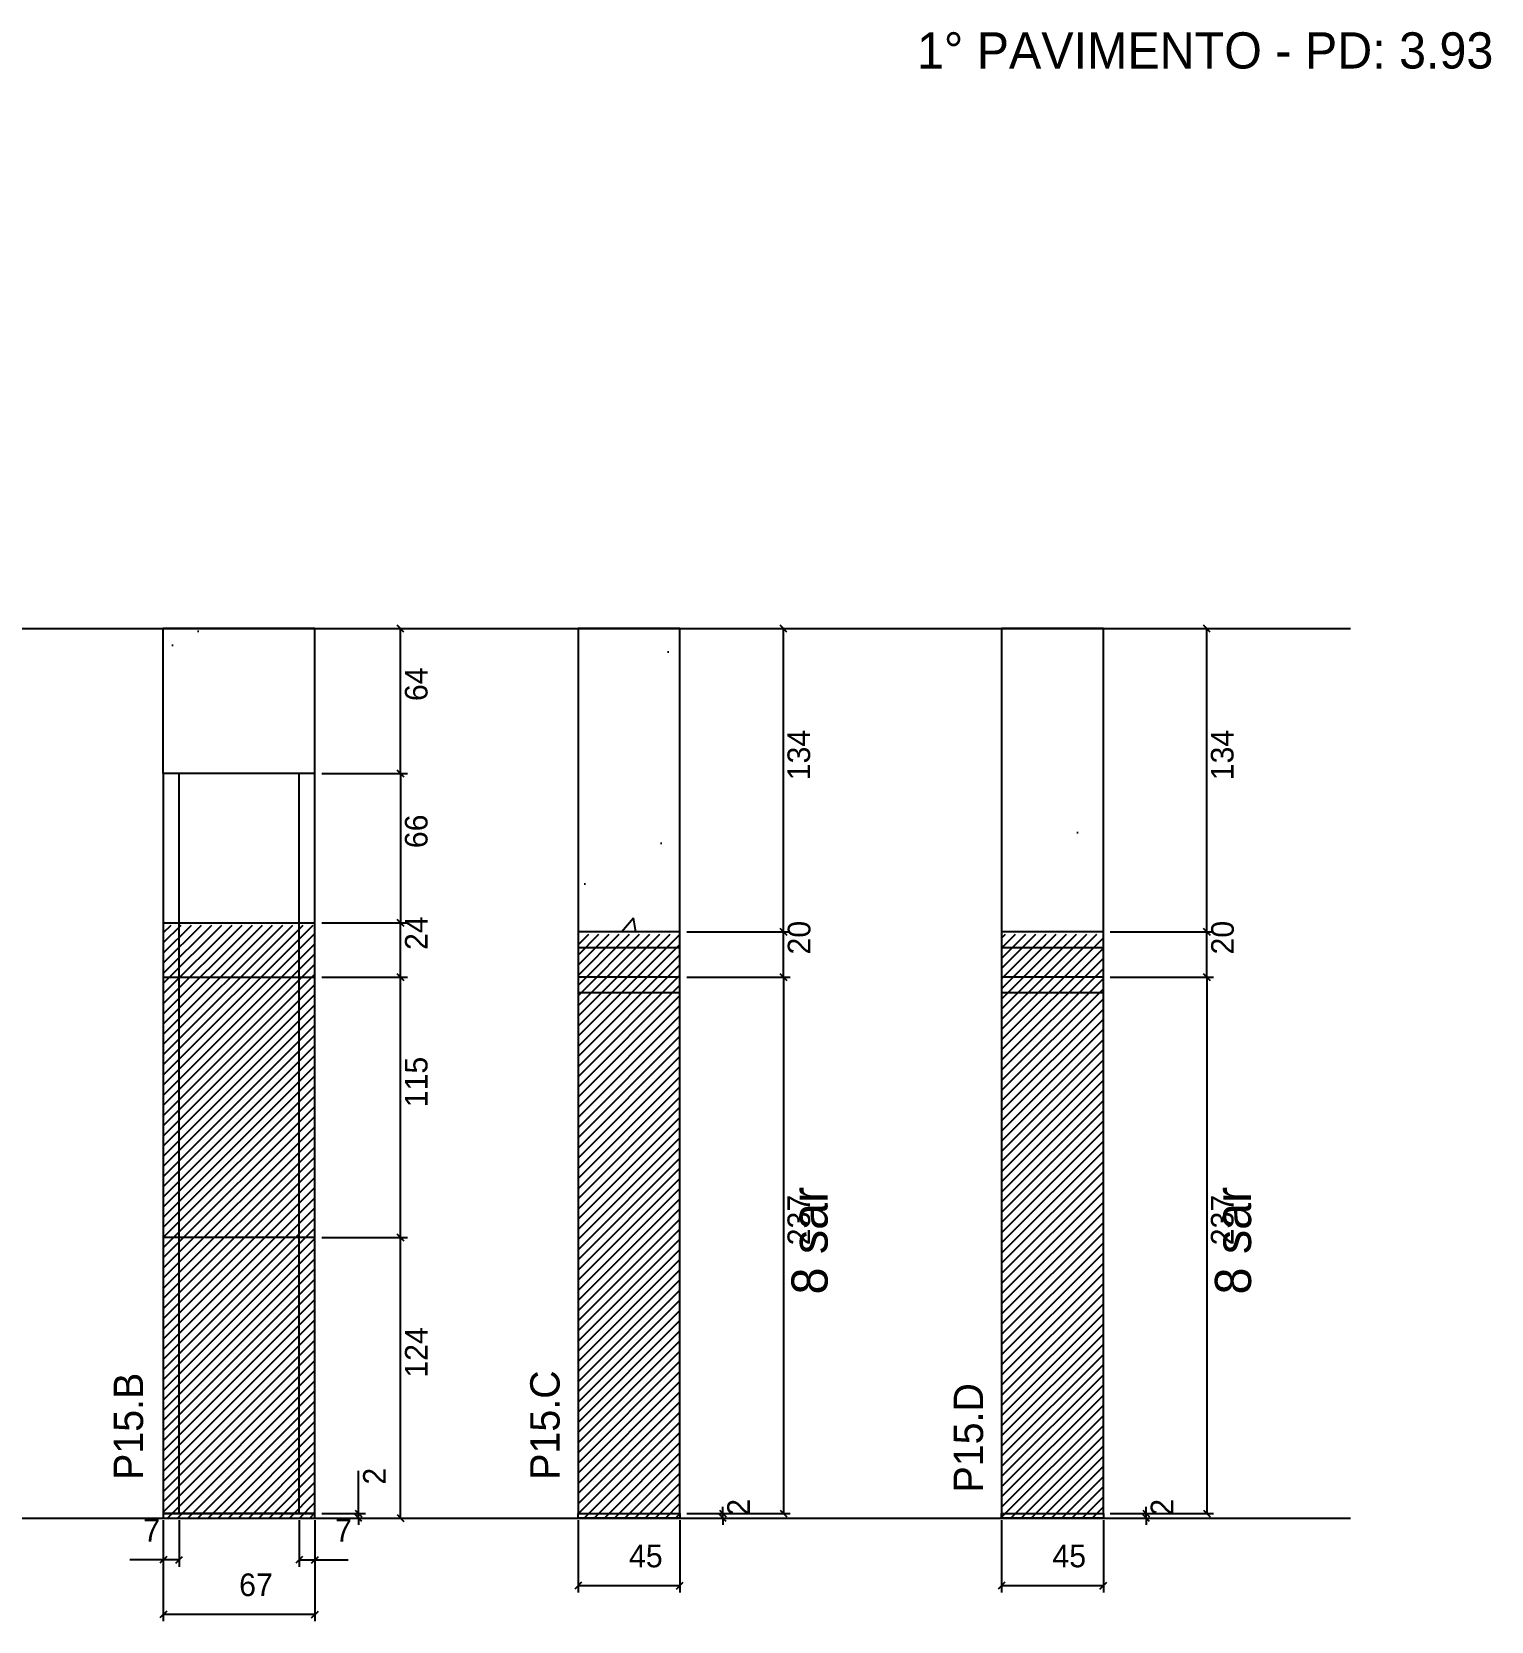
# Model space of a CAD drawing. Header units: metres. Extents: x 6321 to 7645, y 10912 to 11628.
# Drawn here: x 7000 to 7645, y 10912 to 11614 of the extents above; entities that cross this region are included whole.
import ezdxf

# ---------------------------------------------------------------- set-up
doc = ezdxf.new("R2010")
doc.units = ezdxf.units.M
for name, color, linetype in [('COTA', 7, 'Continuous'), ('Hachura', 7, 'Continuous'), ('NOMENCLATURA', 7, 'Continuous'), ('Nível', 7, 'Continuous'), ('Painéis', 7, 'Continuous'), ('SARR_2.2x7', 7, 'Continuous'), ('Texto Seção', 7, 'Continuous')]:
    doc.layers.add(name, color=color, linetype=linetype)

msp = doc.modelspace()

# ---------------------------------------------------------------- hatches: boundary and pattern name
at = {"layer": 'COTA'}
h = msp.add_hatch(dxfattribs=at)
h.set_pattern_fill('AR-CONC')
h.paths.add_polyline_path([(7124.96, 11286.23), (7124.96, 11350.23), (7057.96, 11350.23), (7057.96, 11286.23), (7124.96, 11286.23)])
h = msp.add_hatch(dxfattribs=at)
h.set_pattern_fill('AR-CONC')
h.paths.add_polyline_path([(7241.22, 11216.23), (7286.22, 11216.23), (7286.22, 11350.23), (7241.22, 11350.23), (7241.22, 11216.23)])
h = msp.add_hatch(dxfattribs=at)
h.set_pattern_fill('AR-CONC')
h.paths.add_polyline_path([(7428.31, 11216.23), (7473.31, 11216.23), (7473.31, 11350.23), (7428.31, 11350.23), (7428.31, 11216.23), (7428.31, 11216.23)])
at = {"layer": 'Hachura'}
h = msp.add_hatch(dxfattribs=at)
h.set_pattern_fill('ANSI31')
h.paths.add_polyline_path([(7124.96, 10957.23), (7124.96, 11219.23), (7057.96, 11219.23), (7057.96, 10957.23), (7124.96, 10957.23)])
h = msp.add_hatch(dxfattribs=at)
h.set_pattern_fill('ANSI31')
h.paths.add_polyline_path([(7286.22, 10957.23), (7286.22, 11215.23), (7241.22, 11215.23), (7241.22, 10957.23), (7286.22, 10957.23)])
h = msp.add_hatch(dxfattribs=at)
h.set_pattern_fill('ANSI31')
h.paths.add_polyline_path([(7473.31, 10957.23), (7473.31, 11215.23), (7428.31, 11215.23), (7428.31, 10957.23), (7473.31, 10957.23)])

# ---------------------------------------------------------------- linework, layer by layer
at = {"layer": 'COTA', "color": 241, "lineweight": 25}
for p, q in [((7124.96, 11350.23), (7057.96, 11350.23)), ((7057.96, 11286.23), (7057.96, 11350.23)), ((7124.96, 11286.23), (7124.96, 11350.23))]:
    msp.add_line(p, q, dxfattribs=at)
at = {"layer": 'COTA', "color": 4, "lineweight": 25}
for p, q in [((7127.96, 11350.23), (7165.8, 11350.23)), ((7162.8, 11286.23), (7162.8, 11350.23)), ((7289.22, 11350.23), (7334.95, 11350.23)), ((7331.95, 11216.23), (7331.95, 11350.23)), ((7476.31, 11350.23), (7522.04, 11350.23)), ((7519.04, 11216.23), (7519.04, 11350.23)), ((7127.96, 11286.23), (7165.8, 11286.23)), ((7127.96, 11286.23), (7165.8, 11286.23)), ((7162.8, 11286.23), (7162.8, 11220.23)), ((7127.96, 11220.23), (7165.8, 11220.23)), ((7127.96, 11220.23), (7165.8, 11220.23)), ((7162.8, 11196.23), (7162.8, 11220.23)), ((7289.22, 11216.23), (7334.95, 11216.23)), ((7289.22, 11216.23), (7334.95, 11216.23)), ((7331.95, 11196.23), (7331.95, 11216.23)), ((7476.31, 11216.23), (7522.04, 11216.23)), ((7476.31, 11216.23), (7522.04, 11216.23)), ((7519.04, 11196.23), (7519.04, 11216.23)), ((7127.96, 11196.23), (7165.8, 11196.23)), ((7127.96, 11196.23), (7165.8, 11196.23)), ((7162.8, 11081.23), (7162.8, 11196.23)), ((7289.22, 11196.23), (7334.95, 11196.23)), ((7289.22, 11196.23), (7334.95, 11196.23)), ((7331.95, 11196.23), (7331.95, 10959.23)), ((7476.31, 11196.23), (7522.04, 11196.23)), ((7476.31, 11196.23), (7522.04, 11196.23)), ((7519.04, 11196.23), (7519.04, 10959.23)), ((7127.96, 11081.23), (7165.8, 11081.23)), ((7127.96, 11081.23), (7165.8, 11081.23)), ((7162.8, 10957.23), (7162.8, 11081.23)), ((7144.22, 10959.23), (7144.22, 10978.04)), ((7127.96, 10959.23), (7147.22, 10959.23)), ((7127.96, 10957.23), (7147.22, 10957.23)), ((7127.96, 10957.23), (7165.8, 10957.23)), ((7144.22, 10957.23), (7144.22, 10959.23)), ((7144.22, 10957.23), (7144.22, 10954.23)), ((7289.22, 10959.23), (7308.13, 10959.23)), ((7289.22, 10959.23), (7334.95, 10959.23)), ((7289.22, 10957.23), (7308.13, 10957.23)), ((7305.13, 10959.23), (7305.13, 10962.23)), ((7305.13, 10957.23), (7305.13, 10959.23)), ((7305.13, 10957.23), (7305.13, 10954.23)), ((7476.31, 10959.23), (7495.22, 10959.23)), ((7476.31, 10959.23), (7522.04, 10959.23)), ((7476.31, 10957.23), (7495.22, 10957.23)), ((7492.22, 10959.23), (7492.22, 10962.23)), ((7492.22, 10957.23), (7492.22, 10959.23)), ((7492.22, 10957.23), (7492.22, 10954.23)), ((7057.96, 10956.23), (7057.96, 10911.62)), ((7057.96, 10954.23), (7057.96, 10935.72)), ((7064.96, 10956.23), (7064.96, 10935.72)), ((7117.96, 10956.23), (7117.96, 10935.72)), ((7124.96, 10956.23), (7124.96, 10911.62)), ((7124.96, 10954.23), (7124.96, 10935.72)), ((7241.22, 10956.23), (7241.22, 10924.34)), ((7286.22, 10956.23), (7286.22, 10924.34)), ((7428.31, 10956.23), (7428.31, 10924.34)), ((7473.31, 10956.23), (7473.31, 10924.34)), ((7057.96, 10938.72), (7043.23, 10938.72)), ((7064.96, 10938.72), (7057.96, 10938.72)), ((7117.96, 10938.72), (7124.96, 10938.72)), ((7124.96, 10938.72), (7139.69, 10938.72)), ((7241.22, 10927.34), (7286.22, 10927.34)), ((7428.31, 10927.34), (7473.31, 10927.34)), ((7124.96, 10914.62), (7057.96, 10914.62))]:
    msp.add_line(p, q, dxfattribs=at)
at = {"layer": 'COTA', "color": 0, "lineweight": 25}
for p, q in [((7164.3, 11348.73), (7161.3, 11351.73)), ((7333.45, 11348.73), (7330.45, 11351.73)), ((7520.54, 11348.73), (7517.54, 11351.73)), ((7161.3, 11287.73), (7164.3, 11284.73)), ((7164.3, 11284.73), (7161.3, 11287.73)), ((7164.3, 11218.73), (7161.3, 11221.73)), ((7161.3, 11221.73), (7164.3, 11218.73)), ((7333.45, 11214.73), (7330.45, 11217.73)), ((7330.45, 11217.73), (7333.45, 11214.73)), ((7520.54, 11214.73), (7517.54, 11217.73)), ((7517.54, 11217.73), (7520.54, 11214.73)), ((7161.3, 11197.73), (7164.3, 11194.73)), ((7164.3, 11194.73), (7161.3, 11197.73)), ((7333.45, 11194.73), (7330.45, 11197.73)), ((7330.45, 11197.73), (7333.45, 11194.73)), ((7517.54, 11197.73), (7520.54, 11194.73)), ((7520.54, 11194.73), (7517.54, 11197.73)), ((7164.3, 11079.73), (7161.3, 11082.73)), ((7161.3, 11082.73), (7164.3, 11079.73)), ((7142.72, 10960.73), (7145.72, 10957.73)), ((7145.72, 10955.73), (7142.72, 10958.73)), ((7161.3, 10958.73), (7164.3, 10955.73)), ((7303.63, 10960.73), (7306.63, 10957.73)), ((7306.63, 10955.73), (7303.63, 10958.73)), ((7330.45, 10960.73), (7333.45, 10957.73)), ((7490.72, 10960.73), (7493.72, 10957.73)), ((7493.72, 10955.73), (7490.72, 10958.73)), ((7517.54, 10960.73), (7520.54, 10957.73)), ((7059.46, 10940.22), (7056.46, 10937.22)), ((7063.46, 10937.22), (7066.46, 10940.22)), ((7119.46, 10940.22), (7116.46, 10937.22)), ((7123.46, 10937.22), (7126.46, 10940.22)), ((7242.72, 10928.84), (7239.72, 10925.84)), ((7284.72, 10925.84), (7287.72, 10928.84)), ((7429.81, 10928.84), (7426.81, 10925.84)), ((7471.81, 10925.84), (7474.81, 10928.84)), ((7059.46, 10916.12), (7056.46, 10913.12)), ((7123.46, 10913.12), (7126.46, 10916.12))]:
    msp.add_line(p, q, dxfattribs=at)
at = {"layer": 'COTA', "color": 241, "lineweight": 25}
for points in [[(7286.22, 11216.23), (7286.22, 11350.23), (7241.22, 11350.23), (7241.22, 11216.23)], [(7473.31, 11216.23), (7473.31, 11350.23), (7428.31, 11350.23), (7428.31, 11216.23)]]:
    msp.add_lwpolyline(points, dxfattribs=at)
at = {"layer": 'Nível', "color": 4, "lineweight": 25}
for p, q in [((6742.61, 11350.23), (7582.44, 11350.23)), ((6742.61, 10957.23), (7582.44, 10957.23))]:
    msp.add_line(p, q, dxfattribs=at)
at = {"layer": 'Painéis', "color": 200, "lineweight": 25}
for p, q in [((7057.96, 11286.23), (7057.96, 10957.23)), ((7124.96, 11286.23), (7057.96, 11286.23)), ((7124.96, 10957.23), (7124.96, 11286.23)), ((7057.96, 11220.23), (7124.96, 11220.23)), ((7241.22, 11216.23), (7241.22, 10959.23)), ((7286.22, 11216.23), (7241.22, 11216.23)), ((7286.22, 10959.23), (7286.22, 11216.23)), ((7428.31, 11216.23), (7428.31, 10959.23)), ((7473.31, 11216.23), (7428.31, 11216.23)), ((7473.31, 10959.23), (7473.31, 11216.23)), ((7057.96, 11196.23), (7124.96, 11196.23)), ((7286.22, 11196.23), (7241.22, 11196.23)), ((7473.31, 11196.23), (7428.31, 11196.23)), ((7124.96, 11081.23), (7057.96, 11081.23)), ((7057.96, 10959.23), (7124.96, 10959.23)), ((7241.22, 10959.23), (7286.22, 10959.23)), ((7428.31, 10959.23), (7473.31, 10959.23))]:
    msp.add_line(p, q, dxfattribs=at)
for points in [[(7124.96, 10959.23), (7057.96, 10959.23), (7057.96, 10957.23), (7124.96, 10957.23)], [(7241.22, 10959.23), (7286.22, 10959.23), (7286.22, 10957.23), (7241.22, 10957.23)], [(7428.31, 10959.23), (7473.31, 10959.23), (7473.31, 10957.23), (7428.31, 10957.23)]]:
    msp.add_lwpolyline(points, close=True, dxfattribs=at)
at = {"layer": 'SARR_2.2x7', "color": 40, "lineweight": 25}
for p, q in [((7064.96, 11220.23), (7064.96, 11286.23)), ((7117.96, 11220.23), (7117.96, 11286.23)), ((7064.96, 11196.23), (7064.96, 11220.23)), ((7117.96, 11196.23), (7117.96, 11220.23)), ((7286.22, 11209.23), (7241.22, 11209.23)), ((7473.31, 11209.23), (7428.31, 11209.23)), ((7064.96, 11081.23), (7064.96, 11196.23)), ((7117.96, 11081.23), (7117.96, 11196.23)), ((7286.22, 11189.23), (7241.22, 11189.23)), ((7473.31, 11189.23), (7428.31, 11189.23)), ((7064.96, 10959.23), (7064.96, 11081.23)), ((7117.96, 10959.23), (7117.96, 11081.23))]:
    msp.add_line(p, q, dxfattribs=at)

# ---------------------------------------------------------------- texts
at = {"layer": 'COTA', "color": 240, "lineweight": 25}
for s, p in [('64', (7174.7, 11318.23)), ('134', (7343.73, 11283.23)), ('134', (7530.82, 11283.23)), ('66', (7174.7, 11253.23)), ('24', (7174.73, 11208.23)), ('20', (7343.85, 11206.23)), ('20', (7530.94, 11206.23)), ('115', (7174.69, 11138.73)), ('237', (7343.73, 11077.73)), ('237', (7530.82, 11077.73)), ('124', (7174.73, 11019.23)), ('2', (7156.22, 10971.98)), ('2', (7317.13, 10958.23)), ('2', (7504.22, 10958.23))]:
    msp.add_text(s, height=10, rotation=90, dxfattribs=at).set_placement(p)
for s, p in [('7', (7049.1, 10946.8)), ('7', (7133.83, 10946.8)), ('45', (7263.72, 10935.45)), ('45', (7450.81, 10935.45)), ('67', (7091.46, 10922.73))]:
    msp.add_text(s, height=10, dxfattribs=at).set_placement(p)
at = {"layer": 'NOMENCLATURA', "color": 2, "lineweight": 25}
msp.add_text('1° PAVIMENTO - PD: 3.93', height=16, dxfattribs=at).set_placement((7390.94, 11597.75))
at = {"layer": 'NOMENCLATURA', "color": 7, "lineweight": 25}
for p in [(7351.48, 11056.01), (7538.58, 11056.01)]:
    msp.add_text('8 sar', height=16, rotation=90, dxfattribs=at).set_placement(p)
at = {"layer": 'Texto Seção', "color": 7, "lineweight": 15}
for s, p in [('P15.B', (7049.02, 10974.06)), ('P15.C', (7233.07, 10974.14)), ('P15.D', (7420.16, 10968.52))]:
    msp.add_text(s, height=13, rotation=90, dxfattribs=at).set_placement(p)

doc.saveas('drawing.dxf')
